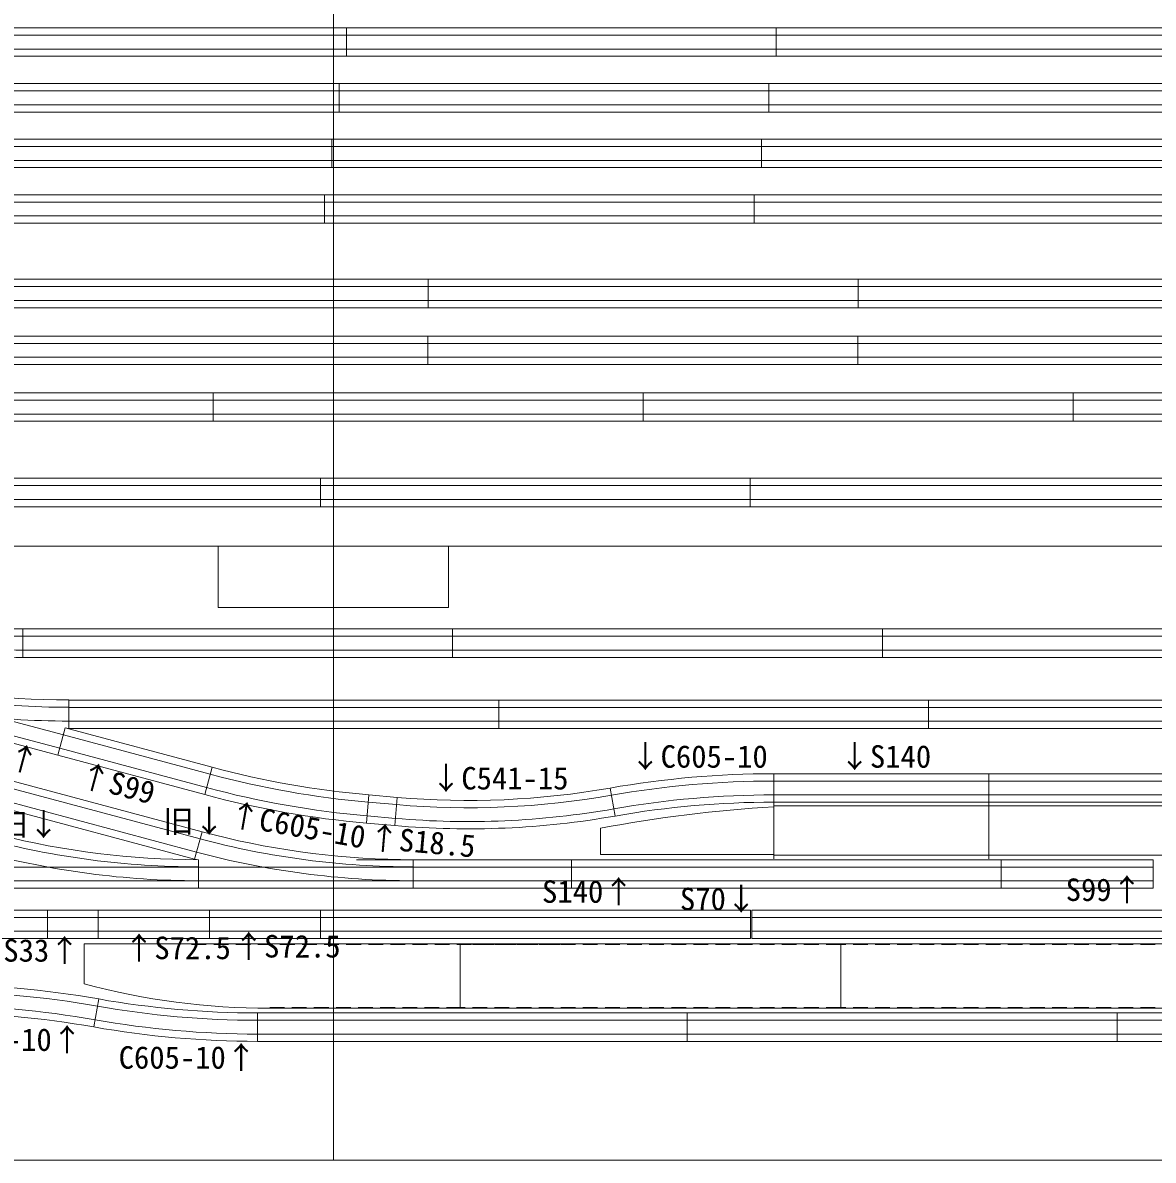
# Model space of a CAD drawing. Units: millimetres, scale not verified. Extents: x -3771 to 23555, y -4805 to 3321.
# Drawn here: x 1010 to 1746, y -301 to 440 of the extents above; entities that cross this region are included whole.
import ezdxf
from ezdxf.enums import TextEntityAlignment as Align

# ---------------------------------------------------------------- set-up
doc = ezdxf.new("R2010")
doc.units = ezdxf.units.MM
doc.header["$LTSCALE"] = 8
doc.linetypes.add('DASHED1', pattern=[1.8, 1.2, -0.6])
for name, color, linetype, lineweight in [('0-0', 7, 'Continuous', 9), ('0-7', 6, 'Continuous', 9), ('0-8', 7, 'Continuous', 9)]:
    doc.layers.add(name, color=color, linetype=linetype, lineweight=lineweight)
doc.layers.add('0-F', color=7, linetype='Continuous')
doc.styles.add('ＭＳ ゴシック', font='')
doc.styles.get('ＭＳ ゴシック').set_extended_font_data('MS Gothic')

msp = doc.modelspace()

# ---------------------------------------------------------------- linework, layer by layer
at = {"layer": '0-0'}
for p, q in [((1220.398, 437.039), (940.398, 437.039)), ((1500.398, 437.039), (1220.398, 437.039)), ((1220.398, 418.539), (1220.398, 437.039)), ((1220.398, 418.539), (1220.398, 437.039)), ((1780.398, 437.039), (1500.398, 437.039)), ((1500.398, 418.539), (1500.398, 437.039)), ((1500.398, 418.539), (1500.398, 437.039)), ((1220.398, 418.539), (940.398, 418.539)), ((1500.398, 418.539), (1220.398, 418.539)), ((1780.398, 418.539), (1500.398, 418.539)), ((1215.631, 400.735), (935.631, 400.735)), ((1495.631, 400.735), (1215.631, 400.735)), ((1215.631, 382.235), (1215.631, 400.735)), ((1215.631, 382.235), (1215.631, 400.735)), ((1775.631, 400.735), (1495.631, 400.735)), ((1495.631, 382.235), (1495.631, 400.735)), ((1495.631, 382.235), (1495.631, 400.735)), ((1215.631, 382.235), (935.631, 382.235)), ((1495.631, 382.235), (1215.631, 382.235)), ((1775.631, 382.235), (1495.631, 382.235)), ((1210.86, 364.5), (930.86, 364.5)), ((1490.86, 364.5), (1210.86, 364.5)), ((1210.86, 346), (1210.86, 364.5)), ((1210.86, 346), (1210.86, 364.5)), ((1770.86, 364.5), (1490.86, 364.5)), ((1490.86, 346), (1490.86, 364.5)), ((1490.86, 346), (1490.86, 364.5)), ((1210.86, 346), (930.86, 346)), ((1490.86, 346), (1210.86, 346)), ((1770.86, 346), (1490.86, 346)), ((1206.09, 328.266), (926.09, 328.266)), ((1486.09, 328.266), (1206.09, 328.266)), ((1206.09, 309.766), (1206.09, 328.266)), ((1206.09, 309.766), (1206.09, 328.266)), ((1766.09, 328.266), (1486.09, 328.266)), ((1486.09, 309.766), (1486.09, 328.266)), ((1486.09, 309.766), (1486.09, 328.266)), ((1206.09, 309.766), (926.09, 309.766)), ((1486.09, 309.766), (1206.09, 309.766)), ((1766.09, 309.766), (1486.09, 309.766)), ((1273.723, 273.283), (993.723, 273.283)), ((1553.723, 273.283), (1273.723, 273.283)), ((1273.723, 254.783), (1273.723, 273.283)), ((1273.723, 254.783), (1273.723, 273.283)), ((1833.723, 273.283), (1553.723, 273.283)), ((1553.723, 254.783), (1553.723, 273.283)), ((1553.723, 254.783), (1553.723, 273.283)), ((1273.723, 254.783), (993.723, 254.783)), ((1553.723, 254.783), (1273.723, 254.783)), ((1833.723, 254.783), (1553.723, 254.783)), ((993.495, 236.217), (1273.495, 236.217)), ((1273.495, 236.217), (1273.495, 217.717)), ((1273.495, 236.217), (1553.495, 236.217)), ((1273.495, 236.217), (1273.495, 217.717)), ((1553.495, 236.217), (1553.495, 217.717)), ((1553.495, 236.217), (1833.495, 236.217)), ((1553.495, 236.217), (1553.495, 217.717)), ((993.495, 217.717), (1273.495, 217.717)), ((1273.495, 217.717), (1553.495, 217.717)), ((1553.495, 217.717), (1833.495, 217.717)), ((1133.723, 199.283), (853.723, 199.283)), ((1413.723, 199.283), (1133.723, 199.283)), ((1133.723, 180.783), (1133.723, 199.283)), ((1133.723, 180.783), (1133.723, 199.283)), ((1693.723, 199.283), (1413.723, 199.283)), ((1413.723, 180.783), (1413.723, 199.283)), ((1413.723, 180.783), (1413.723, 199.283)), ((1973.723, 199.283), (1693.723, 199.283)), ((1693.723, 180.783), (1693.723, 199.283)), ((1693.723, 180.783), (1693.723, 199.283)), ((1133.723, 180.783), (853.723, 180.783)), ((1413.723, 180.783), (1133.723, 180.783)), ((1693.723, 180.783), (1413.723, 180.783)), ((1973.723, 180.783), (1693.723, 180.783)), ((923.521, 143.654), (1203.521, 143.654)), ((1203.521, 143.654), (1203.521, 125.154)), ((1203.521, 143.654), (1483.521, 143.654)), ((1203.521, 143.654), (1203.521, 125.154)), ((1483.521, 143.654), (1763.521, 143.654)), ((1483.521, 143.654), (1483.521, 125.154)), ((923.521, 125.154), (1203.521, 125.154)), ((1203.521, 125.154), (1483.521, 125.154)), ((1483.521, 125.154), (1763.521, 125.154)), ((1009.611, 45.492), (1009.611, 26.992)), ((1289.611, 45.492), (1289.611, 26.992)), ((1289.611, 45.492), (1569.611, 45.492)), ((1289.611, 45.492), (1289.611, 26.992)), ((1569.611, 45.492), (1569.611, 26.992)), ((1569.611, 45.492), (1849.611, 45.492)), ((1569.611, 45.492), (1569.611, 26.992)), ((1009.611, 26.992), (1289.611, 26.992)), ((1289.611, 26.992), (1569.611, 26.992)), ((1569.611, 26.992), (1849.611, 26.992)), ((897.259, -0.551), (1032.489, -36.786)), ((1039.671, -19.232), (1039.671, -0.732)), ((1039.675, -19.301), (1039.675, -0.801)), ((1039.675, -0.801), (1319.675, -0.801)), ((1039.675, -0.801), (1039.675, -19.301)), ((1319.675, -0.801), (1319.675, -19.301)), ((1319.675, -0.801), (1599.675, -0.801)), ((1319.675, -0.801), (1319.675, -19.301)), ((1599.675, -0.801), (1599.675, -19.301)), ((1599.675, -0.801), (1879.675, -0.801)), ((1599.675, -0.801), (1599.675, -19.301)), ((1037.277, -18.916), (1032.489, -36.786)), ((1039.671, -19.232), (1037.277, -18.916)), ((1037.277, -18.916), (1132.904, -44.539)), ((1039.675, -19.301), (1319.675, -19.301)), ((1319.675, -19.301), (1599.675, -19.301)), ((1599.675, -19.301), (1879.675, -19.301)), ((1032.489, -36.786), (1128.116, -62.409)), ((1132.904, -44.539), (1128.116, -62.409)), ((1132.904, -44.539), (1128.116, -62.409)), ((1498.846, -48.793), (1638.846, -48.793)), ((1638.846, -48.793), (1638.846, -67.293)), ((1638.846, -48.793), (1918.846, -48.793)), ((1638.846, -48.793), (1638.846, -67.293)), ((1395.446, -76.339), (1392.234, -58.121)), ((1235.122, -62.563), (1233.509, -80.993)), ((1235.122, -62.563), (1253.551, -64.176)), ((1253.551, -64.176), (1251.939, -82.605)), ((1253.551, -64.176), (1251.939, -82.605)), ((1253.551, -64.176), (1251.939, -82.605)), ((1498.846, -67.293), (1638.846, -67.293)), ((1638.846, -67.293), (1918.846, -67.293)), ((1233.509, -80.993), (1251.939, -82.605))]:
    msp.add_line(p, q, dxfattribs=at)
at = {"layer": '0-0', "color": 2}
for p, q in [((1220.398, 432.289), (940.398, 432.289)), ((1500.398, 432.289), (1220.398, 432.289)), ((1780.398, 432.289), (1500.398, 432.289)), ((1220.398, 423.289), (940.398, 423.289)), ((1500.398, 423.289), (1220.398, 423.289)), ((1780.398, 423.289), (1500.398, 423.289)), ((1215.631, 395.985), (935.631, 395.985)), ((1495.631, 395.985), (1215.631, 395.985)), ((1775.631, 395.985), (1495.631, 395.985)), ((1215.631, 386.985), (935.631, 386.985)), ((1495.631, 386.985), (1215.631, 386.985)), ((1775.631, 386.985), (1495.631, 386.985)), ((1210.86, 359.75), (930.86, 359.75)), ((1490.86, 359.75), (1210.86, 359.75)), ((1770.86, 359.75), (1490.86, 359.75)), ((1210.86, 350.75), (930.86, 350.75)), ((1490.86, 350.75), (1210.86, 350.75)), ((1770.86, 350.75), (1490.86, 350.75)), ((1206.09, 323.516), (926.09, 323.516)), ((1486.09, 323.516), (1206.09, 323.516)), ((1766.09, 323.516), (1486.09, 323.516)), ((1206.09, 314.516), (926.09, 314.516)), ((1486.09, 314.516), (1206.09, 314.516)), ((1766.09, 314.516), (1486.09, 314.516)), ((1273.723, 268.533), (993.723, 268.533)), ((1553.723, 268.533), (1273.723, 268.533)), ((1833.723, 268.533), (1553.723, 268.533)), ((1273.723, 259.533), (993.723, 259.533)), ((1553.723, 259.533), (1273.723, 259.533)), ((1833.723, 259.533), (1553.723, 259.533)), ((993.495, 231.467), (1273.495, 231.467)), ((1273.495, 231.467), (1553.495, 231.467)), ((1553.495, 231.467), (1833.495, 231.467)), ((993.495, 222.467), (1273.495, 222.467)), ((1273.495, 222.467), (1553.495, 222.467)), ((1553.495, 222.467), (1833.495, 222.467)), ((1133.723, 194.533), (853.723, 194.533)), ((1413.723, 194.533), (1133.723, 194.533)), ((1693.723, 194.533), (1413.723, 194.533)), ((1973.723, 194.533), (1693.723, 194.533)), ((1133.723, 185.533), (853.723, 185.533)), ((1413.723, 185.533), (1133.723, 185.533)), ((1693.723, 185.533), (1413.723, 185.533)), ((1973.723, 185.533), (1693.723, 185.533)), ((923.521, 138.904), (1203.521, 138.904)), ((1203.521, 138.904), (1483.521, 138.904)), ((1483.521, 138.904), (1763.521, 138.904)), ((923.521, 129.904), (1203.521, 129.904)), ((1203.521, 129.904), (1483.521, 129.904)), ((1483.521, 129.904), (1763.521, 129.904)), ((1009.611, 40.742), (1289.611, 40.742)), ((1289.611, 40.742), (1569.611, 40.742)), ((1569.611, 40.742), (1849.611, 40.742)), ((1009.611, 31.742), (1289.611, 31.742)), ((1289.611, 31.742), (1569.611, 31.742)), ((1569.611, 31.742), (1849.611, 31.742)), ((900.818, 12.73), (1036.048, -23.504)), ((898.489, 4.037), (1033.718, -32.198)), ((1039.675, -5.551), (1319.675, -5.551)), ((1319.675, -5.551), (1599.675, -5.551)), ((1599.675, -5.551), (1879.675, -5.551)), ((1039.675, -14.551), (1319.675, -14.551)), ((1319.675, -14.551), (1599.675, -14.551)), ((1599.675, -14.551), (1879.675, -14.551)), ((1036.048, -23.504), (1131.674, -49.128)), ((1033.718, -32.198), (1129.345, -57.821)), ((1498.846, -53.543), (1638.846, -53.543)), ((1638.846, -53.543), (1918.846, -53.543)), ((1498.846, -62.543), (1638.846, -62.543)), ((1638.846, -62.543), (1918.846, -62.543)), ((1234.708, -67.295), (1253.137, -68.907)), ((1233.923, -76.261), (1252.353, -77.873))]:
    msp.add_line(p, q, dxfattribs=at)
at = {"layer": '0-0'}
for points in [[(1009.611, 26.992), (1009.611, 45.492), (1289.611, 45.492)], [(1132.904, -44.539), (1128.116, -62.409), (1132.904, -44.539)], [(1498.846, -67.293), (1498.846, -48.793), (1498.846, -67.293)]]:
    msp.add_lwpolyline(points, dxfattribs=at)
for centre, radius, start, end in [((1009.611, 577.242), 531.75, 255, 270), ((1009.611, 577.242), 550.25, 255, 270), ((1039.671, 531.018), 531.75, 255.90408, 270), ((1287.07, 530.918), 595.75, 255.00248, 264.99752), ((1498.872, -663.043), 614.25, 90.00241, 99.99759), ((1299.896, 465.551), 531.75, 265, 280), ((1287.07, 530.918), 614.25, 255.00241, 264.99759), ((1498.872, -663.043), 595.75, 90.00248, 99.99752), ((1299.896, 465.551), 550.25, 265, 280)]:
    msp.add_arc(centre, radius, start, end, dxfattribs=at)
at = {"layer": '0-0', "color": 2}
for centre, radius, start, end in [((1009.611, 577.242), 536.5, 255, 270), ((1009.611, 577.242), 545.5, 255, 270), ((1039.671, 531.018), 536.5, 255.0022, 270), ((1039.671, 531.018), 545.5, 255.0022, 270), ((1287.07, 530.918), 600.5, 255.00246, 264.99754), ((1287.07, 530.918), 609.5, 255.00243, 264.99757), ((1498.872, -663.043), 609.5, 90.00243, 99.99757), ((1299.896, 465.551), 536.5, 265, 280), ((1498.872, -663.043), 600.5, 90.00246, 99.99754), ((1299.896, 465.551), 545.5, 265, 280)]:
    msp.add_arc(centre, radius, start, end, dxfattribs=at)
at = {"layer": '0-7'}
for p, q in [((1211.995, -300.563), (1211.995, 499.437)), ((-588.005, 99.437), (4811.995, 99.437)), ((1211.995, 99.437), (1211.995, -300.563)), ((3011.995, -300.563), (-588.005, -300.563))]:
    msp.add_line(p, q, dxfattribs=at)
at = {"layer": '0-7', "color": 4}
for points in [[(1136.995, 99.437), (1136.995, 59.437), (1211.995, 59.437)], [(1286.995, 99.437), (1286.995, 59.437), (1211.995, 59.437)]]:
    msp.add_lwpolyline(points, dxfattribs=at)
at = {"layer": '0-8'}
for p, q in [((1126.378, -86.607), (855.919, -14.138)), ((1121.59, -104.477), (851.131, -32.008)), ((1121.59, -104.477), (1126.378, -86.607)), ((1121.59, -104.477), (1126.378, -86.607)), ((1123.984, -104.792), (1115.615, -104.66)), ((1121.59, -104.477), (1123.984, -104.792)), ((1123.984, -104.792), (1123.984, -123.292)), ((1123.984, -104.792), (1123.984, -123.292)), ((1123.984, -104.792), (1123.984, -123.292)), ((1366.984, -104.792), (1226.984, -104.792)), ((1263.984, -104.792), (1255.615, -104.66)), ((1366.984, -123.292), (1366.984, -104.792)), ((1366.984, -123.292), (1366.984, -104.792)), ((1366.984, -104.792), (1366.984, -123.292)), ((1366.984, -123.292), (1366.984, -104.792)), ((1646.984, -104.792), (1646.984, -123.292)), ((1646.984, -123.292), (1646.984, -104.792)), ((1646.984, -123.292), (1646.984, -104.792)), ((1646.984, -104.792), (1646.984, -123.292)), ((1647.005, -123.483), (1647.005, -104.983)), ((1745.984, -123.292), (1745.984, -104.792)), ((1123.984, -123.292), (983.984, -123.292)), ((1263.984, -123.292), (1123.984, -123.292)), ((1366.984, -123.292), (1226.984, -123.292)), ((1745.984, -123.292), (1646.984, -123.292)), ((745.692, -137.581), (1025.692, -137.581)), ((1025.692, -156.081), (1025.692, -137.581)), ((1058.692, -137.581), (1025.692, -137.581)), ((1025.692, -137.581), (1025.692, -156.081)), ((1058.692, -137.581), (1058.692, -156.081)), ((1131.162, -137.581), (1058.692, -137.581)), ((1058.692, -137.581), (1058.692, -156.081)), ((1058.692, -156.081), (1058.692, -137.581)), ((1203.631, -137.581), (1131.162, -137.581)), ((1131.162, -137.581), (1131.162, -156.081)), ((1131.162, -156.081), (1131.162, -137.581)), ((1483.631, -137.581), (1203.631, -137.581)), ((1203.631, -156.081), (1203.631, -137.581)), ((1203.631, -156.081), (1203.631, -137.581)), ((1483.619, -137.581), (1483.619, -156.081)), ((1483.619, -156.081), (1483.619, -137.581)), ((1483.619, -137.581), (1483.619, -156.081)), ((1483.631, -156.081), (1483.631, -137.581)), ((1483.631, -156.081), (1483.631, -137.581)), ((1764.614, -137.581), (1484.614, -137.581)), ((1484.614, -156.081), (1484.614, -137.581)), ((745.692, -156.081), (1025.692, -156.081)), ((1058.692, -156.081), (1025.692, -156.081)), ((1131.162, -156.081), (1058.692, -156.081)), ((1203.631, -156.081), (1131.162, -156.081)), ((1483.631, -156.081), (1203.631, -156.081)), ((1764.614, -156.081), (1484.614, -156.081)), ((1055.88, -213.734), (1059.092, -195.515)), ((1442.492, -204.624), (1162.492, -204.624)), ((1162.492, -223.124), (1162.492, -204.624)), ((1162.492, -204.624), (1162.492, -223.124)), ((1722.492, -204.624), (1442.492, -204.624)), ((1442.492, -223.124), (1442.492, -204.624)), ((1442.492, -223.124), (1442.492, -204.624)), ((1442.492, -223.124), (1442.492, -204.624)), ((2002.492, -204.624), (1722.492, -204.624)), ((1722.492, -223.124), (1722.492, -204.624)), ((1722.492, -223.124), (1722.492, -204.624)), ((1722.492, -223.124), (1722.492, -204.624)), ((1722.492, -223.124), (1722.492, -204.624)), ((1442.492, -223.124), (1162.492, -223.124)), ((1722.492, -223.124), (1442.492, -223.124)), ((2002.492, -223.124), (1722.492, -223.124))]:
    msp.add_line(p, q, dxfattribs=at)
at = {"layer": '0-8', "color": 2}
for p, q in [((1125.149, -91.196), (854.69, -18.726)), ((1122.819, -99.889), (852.36, -27.42)), ((1123.984, -109.542), (983.984, -109.542)), ((1263.984, -109.542), (1123.984, -109.542)), ((1366.984, -109.542), (1226.984, -109.542)), ((1646.984, -109.542), (1366.984, -109.542)), ((1745.984, -109.542), (1646.984, -109.542)), ((1123.984, -118.542), (983.984, -118.542)), ((1263.984, -118.542), (1123.984, -118.542)), ((1366.984, -118.542), (1226.984, -118.542)), ((1646.984, -118.542), (1366.984, -118.542)), ((1745.984, -118.542), (1646.984, -118.542)), ((745.692, -142.331), (1025.692, -142.331)), ((1058.692, -142.331), (1025.692, -142.331)), ((1131.162, -142.331), (1058.692, -142.331)), ((1203.631, -142.331), (1131.162, -142.331)), ((1483.631, -142.331), (1203.631, -142.331)), ((1764.614, -142.331), (1484.614, -142.331)), ((745.692, -151.331), (1025.692, -151.331)), ((1058.692, -151.331), (1025.692, -151.331)), ((1131.162, -151.331), (1058.692, -151.331)), ((1203.631, -151.331), (1131.162, -151.331)), ((1483.631, -151.331), (1203.631, -151.331)), ((1764.614, -151.331), (1484.614, -151.331)), ((1442.492, -209.374), (1162.492, -209.374)), ((1722.492, -209.374), (1442.492, -209.374)), ((2002.492, -209.374), (1722.492, -209.374)), ((1442.492, -218.374), (1162.492, -218.374)), ((1722.492, -218.374), (1442.492, -218.374)), ((2002.492, -218.374), (1722.492, -218.374))]:
    msp.add_line(p, q, dxfattribs=at)
at = {"layer": '0-8', "color": 5}
for p, q in [((1498.846, -67.293), (1498.846, -104.293)), ((1498.846, -69.793), (1638.846, -69.793)), ((1638.846, -67.293), (1638.846, -104.293)), ((1638.846, -69.793), (1918.846, -69.793)), ((1385.846, -84.293), (1385.846, -101.293)), ((1498.846, -101.293), (1385.846, -101.293)), ((1638.846, -101.793), (1498.846, -101.793)), ((1918.846, -101.793), (1638.846, -101.793)), ((1049.575, -185.672), (1049.575, -159.59)), ((1364.492, -159.59), (1049.575, -159.59)), ((1294.492, -159.59), (1542.492, -159.59)), ((1294.492, -159.59), (1294.492, -201.59)), ((1542.492, -201.59), (1542.492, -159.59)), ((1542.492, -159.59), (1790.492, -159.59)), ((1542.492, -159.59), (1542.492, -201.59)), ((1294.492, -201.59), (1170.491, -201.59)), ((1294.492, -201.59), (1542.492, -201.59)), ((1542.492, -201.59), (1790.492, -201.59))]:
    msp.add_line(p, q, dxfattribs=at)
at = {"layer": '0-8', "color": 4, "linetype": 'DASHED1'}
for p, q in [((1119.575, -160.09), (1364.492, -160.09)), ((1542.492, -160.09), (1294.492, -160.09)), ((1790.492, -160.09), (1542.492, -160.09)), ((1170.492, -201.09), (1294.492, -201.09)), ((1542.492, -201.09), (1294.492, -201.09)), ((1790.492, -201.09), (1542.492, -201.09))]:
    msp.add_line(p, q, dxfattribs=at)
at = {"layer": '0-8'}
for points in [[(1123.984, -123.292), (1123.984, -104.792), (1123.984, -123.292)], [(1263.984, -123.292), (1263.984, -104.792), (1263.984, -123.292)], [(1646.984, -104.792), (1366.984, -104.792), (1366.984, -123.292)], [(1646.984, -104.792), (1646.984, -123.292), (1366.984, -123.292)], [(1745.984, -104.792), (1646.984, -104.792), (1646.984, -123.292)]]:
    msp.add_lwpolyline(points, dxfattribs=at)
at = {"layer": '0-8', "color": 5}
msp.add_lwpolyline([(1294.492, -201.59), (1294.492, -159.59), (1294.492, -201.59)], dxfattribs=at)
msp.add_lwpolyline([(1294.492, -201.59), (1294.492, -159.59), (1294.492, -201.59)], dxfattribs=at)
for centre, radius, start, end in [((1552.809, -968.892), 900.217, 93.43666, 100.68855), ((1170.73, 267.409), 469, 255.02918, 269.97082)]:
    msp.add_arc(centre, radius, start, end, dxfattribs=at)
at = {"layer": '0-8'}
for centre, radius, start, end in [((1124.005, 427.024), 531.75, 255, 269.09592), ((1264.005, 427.024), 531.75, 255, 269.09592), ((952.096, -800.374), 614.25, 79.96797, 89.96305), ((1162.876, 391.126), 595.75, 259.96797, 269.96305), ((952.096, -800.374), 595.75, 79.96797, 89.96305), ((1162.876, 391.126), 614.25, 259.96797, 269.96305)]:
    msp.add_arc(centre, radius, start, end, dxfattribs=at)
at = {"layer": '0-8', "color": 2}
for centre, radius, start, end in [((1124.005, 427.024), 536.5, 255, 269.9978), ((1264.005, 427.024), 536.5, 255, 269.9978), ((1124.005, 427.024), 545.5, 255, 269.9978), ((1264.005, 427.024), 545.5, 255, 269.9978), ((952.096, -800.374), 609.5, 79.96797, 89.96305), ((952.096, -800.374), 600.5, 79.96797, 89.96305), ((1162.876, 391.126), 600.5, 259.96797, 269.96305), ((1162.876, 391.126), 609.5, 259.96797, 269.96305)]:
    msp.add_arc(centre, radius, start, end, dxfattribs=at)

# ---------------------------------------------------------------- texts
at = {"layer": '0-F', "style": 'ＭＳ ゴシック'}
for s, rotation, p in [('N-N↑', 345, (968.337, -40.296)), ('↑S99', 345, (1044.074, -60.178)), ('↑C605-10', 350, (1142.275, -86.289)), ('↑S18.5', 355, (1233.883, -101.63))]:
    msp.add_text(s, height=14.66, rotation=rotation, dxfattribs=at).set_placement(p, align=Align.BOTTOM_LEFT)
for s, p in [('↓C605-10', (1405.147, -49.269)), ('↓S140', (1541.504, -49.269)), ('↓C541-15', (1275.336, -63.45)), ('旧↓', (993.208, -93.534)), ('旧↓', (1101.048, -91.442)), ('S140↑', (1347.884, -137.257)), ('S99↑', (1688.947, -136.077)), ('S70↓', (1437.695, -142.117)), ('S33↑', (996.95, -175.614)), ('↑S72.5', (1075.377, -173.979)), ('↑S72.5', (1146.849, -172.896)), ('C605-10↑', (958.706, -233.733)), ('C605-10↑', (1072.081, -245.328))]:
    msp.add_text(s, height=14.66, dxfattribs=at).set_placement(p, align=Align.BOTTOM_LEFT)

doc.saveas('drawing.dxf')
